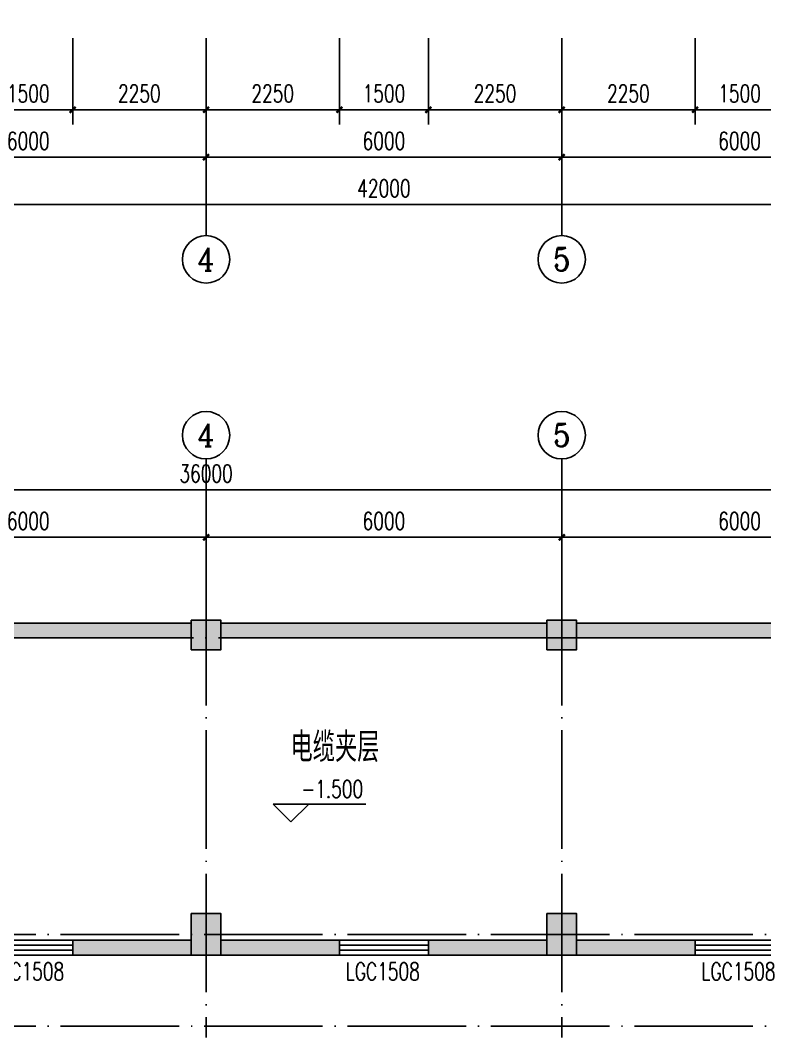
# Model space of a CAD drawing. Header units: millimetres. Extents: x 198973 to 283123, y 132052 to 191502.
# Drawn here: x 227927 to 240484, y 142830 to 159992 of the extents above; entities that cross this region are included whole.
import ezdxf
from ezdxf.enums import TextEntityAlignment as Align

# ---------------------------------------------------------------- set-up
doc = ezdxf.new("R2010")
doc.units = ezdxf.units.MM
doc.header["$LTSCALE"] = 1000
doc.linetypes.add('CENTER', pattern=[2, 1.25, -0.25, 0.25, -0.25])
doc.linetypes.add('DOTE', pattern=[2.42, 2, -0.2, 0.02, -0.2])
doc.layers.get('0').update_dxf_attribs({"color": 8})
doc.layers.get('DEFPOINTS').update_dxf_attribs({"color": 8})
for name, color, linetype in [('AXIS', 8, 'Continuous'), ('COLUMN', 8, 'Continuous'), ('DIM_ELEV', 8, 'Continuous'), ('DOTE', 8, 'CENTER'), ('PUB_DIM', 8, 'Continuous'), ('PUB_HATCH', 8, 'Continuous'), ('WALL', 8, 'Continuous'), ('WINDOW', 8, 'Continuous'), ('WINDOW_TEXT', 8, 'Continuous')]:
    doc.layers.add(name, color=color, linetype=linetype)
doc.styles.add('_TCH_AXIS', font='COMPLEX', dxfattribs={"bigfont": 'GBCBIG'})
doc.styles.add('_TCH_DIM', font='SIMPLEX', dxfattribs={"bigfont": 'GBCBIG'})
doc.styles.add('_TCH_DIM_T3', font='SIMPLEX', dxfattribs={"width": 0.705882, "bigfont": 'GBCBIG'})
doc.styles.add('_TCH_WINDOW', font='SIMPLEX', dxfattribs={"height": 3.5, "bigfont": 'GBCBIG'})
doc.styles.add('HZ', font='geditxt.shx', dxfattribs={"width": 0.75, "bigfont": 'hzfs_1.shx'})
doc.dimstyles.new('_TCH_ARCH&&100', dxfattribs={"dimtxt": 297.5, "dimasz": 100, "dimexe": 250, "dimexo": 300, "dimgap": 126.25, "dimtad": 1, "dimdec": 0, "dimzin": 0, "dimdsep": 46, "dimtxsty": '_TCH_DIM_T3', "dimblk": 'ARCHTICK', "dimcen": 0.09, "dimclrt": 7, "dimazin": 2, "dimtfac": 1, "dimtdec": 0, "dimtix": 1, "dimtmove": 2, "dimatfit": 3, "dimfxl": 0, "dimtolj": 1, "dimtzin": 0, "dimarcsym": 0})

# ---------------------------------------------------------------- blocks, each defined once
blk = doc.blocks.new('_ArchTick')
at = {"color": 0, "linetype": 'ByBlock', "const_width": 0.4}
blk.add_lwpolyline([(-0.5, -0.5), (0.5, 0.5)], dxfattribs=at)
blk = doc.blocks.new('*D44')
at = {"layer": 'AXIS', "color": 0, "lineweight": -2}
for p, q in [((213060, 158892), (213060, 156633)), ((255060, 158892), (255060, 156633)), ((213060, 156883), (255060, 156883))]:
    blk.add_line(p, q, dxfattribs=at)
at = {"layer": 'DEFPOINTS', "color": 0}
for p in [(213060, 159192), (255060, 159192), (255060, 156883)]:
    blk.add_point(p, dxfattribs=at)
at = {"layer": 'AXIS', "color": 0, "lineweight": -2, "xscale": 100, "yscale": 100, "zscale": 100, "rotation": 180}
blk.add_blockref('_ArchTick', (213060, 156883), dxfattribs=at)
at = {"layer": 'AXIS', "color": 0, "lineweight": -2, "xscale": 100, "yscale": 100, "zscale": 100}
blk.add_blockref('_ArchTick', (255060, 156883), dxfattribs=at)
at = {"layer": 'AXIS', "color": 7, "insert": (234060, 157158), "char_height": 297.5, "attachment_point": 5, "style": '_TCH_DIM_T3'}
blk.add_mtext('\\A1;42000', dxfattribs=at)
blk = doc.blocks.new('*D54')
at = {"layer": 'AXIS', "color": 0, "lineweight": -2}
for p, q in [((227310, 159692), (227310, 158233)), ((228810, 159692), (228810, 158233)), ((227310, 158483), (228810, 158483))]:
    blk.add_line(p, q, dxfattribs=at)
at = {"layer": 'DEFPOINTS', "color": 0}
for p in [(227310, 159992), (228810, 159992), (228810, 158483)]:
    blk.add_point(p, dxfattribs=at)
at = {"layer": 'AXIS', "color": 0, "lineweight": -2, "xscale": 100, "yscale": 100, "zscale": 100, "rotation": 180}
blk.add_blockref('_ArchTick', (227310, 158483), dxfattribs=at)
at = {"layer": 'AXIS', "color": 0, "lineweight": -2, "xscale": 100, "yscale": 100, "zscale": 100}
blk.add_blockref('_ArchTick', (228810, 158483), dxfattribs=at)
at = {"layer": 'AXIS', "color": 7, "insert": (228060, 158758), "char_height": 297.5, "attachment_point": 5, "style": '_TCH_DIM_T3'}
blk.add_mtext('\\A1;1500', dxfattribs=at)
blk = doc.blocks.new('*D55')
at = {"layer": 'AXIS', "color": 0, "lineweight": -2}
for p, q in [((228810, 159692), (228810, 158233)), ((231060, 159692), (231060, 158233)), ((228810, 158483), (231060, 158483))]:
    blk.add_line(p, q, dxfattribs=at)
at = {"layer": 'DEFPOINTS', "color": 0}
for p in [(228810, 159992), (231060, 159992), (231060, 158483)]:
    blk.add_point(p, dxfattribs=at)
at = {"layer": 'AXIS', "color": 0, "lineweight": -2, "xscale": 100, "yscale": 100, "zscale": 100, "rotation": 180}
blk.add_blockref('_ArchTick', (228810, 158483), dxfattribs=at)
at = {"layer": 'AXIS', "color": 0, "lineweight": -2, "xscale": 100, "yscale": 100, "zscale": 100}
blk.add_blockref('_ArchTick', (231060, 158483), dxfattribs=at)
at = {"layer": 'AXIS', "color": 7, "insert": (229935, 158758), "char_height": 297.5, "attachment_point": 5, "style": '_TCH_DIM_T3'}
blk.add_mtext('\\A1;2250', dxfattribs=at)
blk = doc.blocks.new('*D56')
at = {"layer": 'AXIS', "color": 0, "lineweight": -2}
for p, q in [((231060, 159692), (231060, 158233)), ((233310, 159692), (233310, 158233)), ((231060, 158483), (233310, 158483))]:
    blk.add_line(p, q, dxfattribs=at)
at = {"layer": 'DEFPOINTS', "color": 0}
for p in [(231060, 159992), (233310, 159992), (233310, 158483)]:
    blk.add_point(p, dxfattribs=at)
at = {"layer": 'AXIS', "color": 0, "lineweight": -2, "xscale": 100, "yscale": 100, "zscale": 100, "rotation": 180}
blk.add_blockref('_ArchTick', (231060, 158483), dxfattribs=at)
at = {"layer": 'AXIS', "color": 0, "lineweight": -2, "xscale": 100, "yscale": 100, "zscale": 100}
blk.add_blockref('_ArchTick', (233310, 158483), dxfattribs=at)
at = {"layer": 'AXIS', "color": 7, "insert": (232185, 158758), "char_height": 297.5, "attachment_point": 5, "style": '_TCH_DIM_T3'}
blk.add_mtext('\\A1;2250', dxfattribs=at)
blk = doc.blocks.new('*D57')
at = {"layer": 'AXIS', "color": 0, "lineweight": -2}
for p, q in [((233310, 159692), (233310, 158233)), ((234810, 159692), (234810, 158233)), ((233310, 158483), (234810, 158483))]:
    blk.add_line(p, q, dxfattribs=at)
at = {"layer": 'DEFPOINTS', "color": 0}
for p in [(233310, 159992), (234810, 159992), (234810, 158483)]:
    blk.add_point(p, dxfattribs=at)
at = {"layer": 'AXIS', "color": 0, "lineweight": -2, "xscale": 100, "yscale": 100, "zscale": 100, "rotation": 180}
blk.add_blockref('_ArchTick', (233310, 158483), dxfattribs=at)
at = {"layer": 'AXIS', "color": 0, "lineweight": -2, "xscale": 100, "yscale": 100, "zscale": 100}
blk.add_blockref('_ArchTick', (234810, 158483), dxfattribs=at)
at = {"layer": 'AXIS', "color": 7, "insert": (234060, 158758), "char_height": 297.5, "attachment_point": 5, "style": '_TCH_DIM_T3'}
blk.add_mtext('\\A1;1500', dxfattribs=at)
blk = doc.blocks.new('*D58')
at = {"layer": 'AXIS', "color": 0, "lineweight": -2}
for p, q in [((234810, 159692), (234810, 158233)), ((237060, 159692), (237060, 158233)), ((234810, 158483), (237060, 158483))]:
    blk.add_line(p, q, dxfattribs=at)
at = {"layer": 'DEFPOINTS', "color": 0}
for p in [(234810, 159992), (237060, 159992), (237060, 158483)]:
    blk.add_point(p, dxfattribs=at)
at = {"layer": 'AXIS', "color": 0, "lineweight": -2, "xscale": 100, "yscale": 100, "zscale": 100, "rotation": 180}
blk.add_blockref('_ArchTick', (234810, 158483), dxfattribs=at)
at = {"layer": 'AXIS', "color": 0, "lineweight": -2, "xscale": 100, "yscale": 100, "zscale": 100}
blk.add_blockref('_ArchTick', (237060, 158483), dxfattribs=at)
at = {"layer": 'AXIS', "color": 7, "insert": (235935, 158758), "char_height": 297.5, "attachment_point": 5, "style": '_TCH_DIM_T3'}
blk.add_mtext('\\A1;2250', dxfattribs=at)
blk = doc.blocks.new('*D59')
at = {"layer": 'AXIS', "color": 0, "lineweight": -2}
for p, q in [((237060, 159692), (237060, 158233)), ((239310, 159692), (239310, 158233)), ((237060, 158483), (239310, 158483))]:
    blk.add_line(p, q, dxfattribs=at)
at = {"layer": 'DEFPOINTS', "color": 0}
for p in [(237060, 159992), (239310, 159992), (239310, 158483)]:
    blk.add_point(p, dxfattribs=at)
at = {"layer": 'AXIS', "color": 0, "lineweight": -2, "xscale": 100, "yscale": 100, "zscale": 100, "rotation": 180}
blk.add_blockref('_ArchTick', (237060, 158483), dxfattribs=at)
at = {"layer": 'AXIS', "color": 0, "lineweight": -2, "xscale": 100, "yscale": 100, "zscale": 100}
blk.add_blockref('_ArchTick', (239310, 158483), dxfattribs=at)
at = {"layer": 'AXIS', "color": 7, "insert": (238185, 158758), "char_height": 297.5, "attachment_point": 5, "style": '_TCH_DIM_T3'}
blk.add_mtext('\\A1;2250', dxfattribs=at)
blk = doc.blocks.new('*D60')
at = {"layer": 'AXIS', "color": 0, "lineweight": -2}
for p, q in [((239310, 159692), (239310, 158233)), ((240810, 159692), (240810, 158233)), ((239310, 158483), (240810, 158483))]:
    blk.add_line(p, q, dxfattribs=at)
at = {"layer": 'DEFPOINTS', "color": 0}
for p in [(239310, 159992), (240810, 159992), (240810, 158483)]:
    blk.add_point(p, dxfattribs=at)
at = {"layer": 'AXIS', "color": 0, "lineweight": -2, "xscale": 100, "yscale": 100, "zscale": 100, "rotation": 180}
blk.add_blockref('_ArchTick', (239310, 158483), dxfattribs=at)
at = {"layer": 'AXIS', "color": 0, "lineweight": -2, "xscale": 100, "yscale": 100, "zscale": 100}
blk.add_blockref('_ArchTick', (240810, 158483), dxfattribs=at)
at = {"layer": 'AXIS', "color": 7, "insert": (240060, 158758), "char_height": 297.5, "attachment_point": 5, "style": '_TCH_DIM_T3'}
blk.add_mtext('\\A1;1500', dxfattribs=at)
blk = doc.blocks.new('*D134')
at = {"layer": 'AXIS', "color": 0, "lineweight": -2}
for p, q in [((225060, 159692), (225060, 157433)), ((231060, 159692), (231060, 157433)), ((225060, 157683), (231060, 157683))]:
    blk.add_line(p, q, dxfattribs=at)
at = {"layer": 'DEFPOINTS', "color": 0}
for p in [(225060, 159992), (231060, 159992), (231060, 157683)]:
    blk.add_point(p, dxfattribs=at)
at = {"layer": 'AXIS', "color": 0, "lineweight": -2, "xscale": 100, "yscale": 100, "zscale": 100, "rotation": 180}
blk.add_blockref('_ArchTick', (225060, 157683), dxfattribs=at)
at = {"layer": 'AXIS', "color": 0, "lineweight": -2, "xscale": 100, "yscale": 100, "zscale": 100}
blk.add_blockref('_ArchTick', (231060, 157683), dxfattribs=at)
at = {"layer": 'AXIS', "color": 7, "insert": (228060, 157958), "char_height": 297.5, "attachment_point": 5, "style": '_TCH_DIM_T3'}
blk.add_mtext('\\A1;6000', dxfattribs=at)
blk = doc.blocks.new('*D135')
at = {"layer": 'AXIS', "color": 0, "lineweight": -2}
for p, q in [((231060, 159692), (231060, 157433)), ((237060, 159692), (237060, 157433)), ((231060, 157683), (237060, 157683))]:
    blk.add_line(p, q, dxfattribs=at)
at = {"layer": 'DEFPOINTS', "color": 0}
for p in [(231060, 159992), (237060, 159992), (237060, 157683)]:
    blk.add_point(p, dxfattribs=at)
at = {"layer": 'AXIS', "color": 0, "lineweight": -2, "xscale": 100, "yscale": 100, "zscale": 100, "rotation": 180}
blk.add_blockref('_ArchTick', (231060, 157683), dxfattribs=at)
at = {"layer": 'AXIS', "color": 0, "lineweight": -2, "xscale": 100, "yscale": 100, "zscale": 100}
blk.add_blockref('_ArchTick', (237060, 157683), dxfattribs=at)
at = {"layer": 'AXIS', "color": 7, "insert": (234060, 157958), "char_height": 297.5, "attachment_point": 5, "style": '_TCH_DIM_T3'}
blk.add_mtext('\\A1;6000', dxfattribs=at)
blk = doc.blocks.new('*D136')
at = {"layer": 'AXIS', "color": 0, "lineweight": -2}
for p, q in [((237060, 159692), (237060, 157433)), ((243060, 159692), (243060, 157433)), ((237060, 157683), (243060, 157683))]:
    blk.add_line(p, q, dxfattribs=at)
at = {"layer": 'DEFPOINTS', "color": 0}
for p in [(237060, 159992), (243060, 159992), (243060, 157683)]:
    blk.add_point(p, dxfattribs=at)
at = {"layer": 'AXIS', "color": 0, "lineweight": -2, "xscale": 100, "yscale": 100, "zscale": 100, "rotation": 180}
blk.add_blockref('_ArchTick', (237060, 157683), dxfattribs=at)
at = {"layer": 'AXIS', "color": 0, "lineweight": -2, "xscale": 100, "yscale": 100, "zscale": 100}
blk.add_blockref('_ArchTick', (243060, 157683), dxfattribs=at)
at = {"layer": 'AXIS', "color": 7, "insert": (240060, 157958), "char_height": 297.5, "attachment_point": 5, "style": '_TCH_DIM_T3'}
blk.add_mtext('\\A1;6000', dxfattribs=at)
blk = doc.blocks.new('*D158')
at = {"layer": 'AXIS', "color": 0, "lineweight": -2}
for p, q in [((213060, 151002), (213060, 152321)), ((249060, 151002), (249060, 152321)), ((213060, 152071), (249060, 152071))]:
    blk.add_line(p, q, dxfattribs=at)
at = {"layer": 'DEFPOINTS', "color": 0}
for p in [(249060, 152071), (213060, 150702), (249060, 150702)]:
    blk.add_point(p, dxfattribs=at)
at = {"layer": 'AXIS', "color": 0, "lineweight": -2, "xscale": 100, "yscale": 100, "zscale": 100, "rotation": 180}
blk.add_blockref('_ArchTick', (213060, 152071), dxfattribs=at)
at = {"layer": 'AXIS', "color": 0, "lineweight": -2, "xscale": 100, "yscale": 100, "zscale": 100}
blk.add_blockref('_ArchTick', (249060, 152071), dxfattribs=at)
at = {"layer": 'AXIS', "color": 7, "insert": (231060, 152346), "char_height": 297.5, "attachment_point": 5, "style": '_TCH_DIM_T3'}
blk.add_mtext('\\A1;36000', dxfattribs=at)
blk = doc.blocks.new('*D161')
at = {"layer": 'AXIS', "color": 0, "lineweight": -2}
for p, q in [((225060, 150273), (225060, 151521)), ((231060, 150273), (231060, 151521)), ((225060, 151271), (231060, 151271))]:
    blk.add_line(p, q, dxfattribs=at)
at = {"layer": 'DEFPOINTS', "color": 0}
for p in [(231060, 151271), (225060, 149973), (231060, 149973)]:
    blk.add_point(p, dxfattribs=at)
at = {"layer": 'AXIS', "color": 0, "lineweight": -2, "xscale": 100, "yscale": 100, "zscale": 100, "rotation": 180}
blk.add_blockref('_ArchTick', (225060, 151271), dxfattribs=at)
at = {"layer": 'AXIS', "color": 0, "lineweight": -2, "xscale": 100, "yscale": 100, "zscale": 100}
blk.add_blockref('_ArchTick', (231060, 151271), dxfattribs=at)
at = {"layer": 'AXIS', "color": 7, "insert": (228060, 151546), "char_height": 297.5, "attachment_point": 5, "style": '_TCH_DIM_T3'}
blk.add_mtext('\\A1;6000', dxfattribs=at)
blk = doc.blocks.new('*D162')
at = {"layer": 'AXIS', "color": 0, "lineweight": -2}
for p, q in [((231060, 150273), (231060, 151521)), ((237060, 150273), (237060, 151521)), ((231060, 151271), (237060, 151271))]:
    blk.add_line(p, q, dxfattribs=at)
at = {"layer": 'DEFPOINTS', "color": 0}
for p in [(237060, 151271), (231060, 149973), (237060, 149973)]:
    blk.add_point(p, dxfattribs=at)
at = {"layer": 'AXIS', "color": 0, "lineweight": -2, "xscale": 100, "yscale": 100, "zscale": 100, "rotation": 180}
blk.add_blockref('_ArchTick', (231060, 151271), dxfattribs=at)
at = {"layer": 'AXIS', "color": 0, "lineweight": -2, "xscale": 100, "yscale": 100, "zscale": 100}
blk.add_blockref('_ArchTick', (237060, 151271), dxfattribs=at)
at = {"layer": 'AXIS', "color": 7, "insert": (234060, 151546), "char_height": 297.5, "attachment_point": 5, "style": '_TCH_DIM_T3'}
blk.add_mtext('\\A1;6000', dxfattribs=at)
blk = doc.blocks.new('*D163')
at = {"layer": 'AXIS', "color": 0, "lineweight": -2}
for p, q in [((237060, 150273), (237060, 151521)), ((243060, 150273), (243060, 151521)), ((237060, 151271), (243060, 151271))]:
    blk.add_line(p, q, dxfattribs=at)
at = {"layer": 'DEFPOINTS', "color": 0}
for p in [(243060, 151271), (237060, 149973), (243060, 149973)]:
    blk.add_point(p, dxfattribs=at)
at = {"layer": 'AXIS', "color": 0, "lineweight": -2, "xscale": 100, "yscale": 100, "zscale": 100, "rotation": 180}
blk.add_blockref('_ArchTick', (237060, 151271), dxfattribs=at)
at = {"layer": 'AXIS', "color": 0, "lineweight": -2, "xscale": 100, "yscale": 100, "zscale": 100}
blk.add_blockref('_ArchTick', (243060, 151271), dxfattribs=at)
at = {"layer": 'AXIS', "color": 7, "insert": (240060, 151546), "char_height": 297.5, "attachment_point": 5, "style": '_TCH_DIM_T3'}
blk.add_mtext('\\A1;6000', dxfattribs=at)
blk = doc.blocks.new('*D210')
at = {"layer": 'AXIS', "color": 0, "lineweight": -2}
for p, q in [((225060, 150273), (225060, 151521)), ((231060, 150273), (231060, 151521)), ((225060, 151271), (231060, 151271))]:
    blk.add_line(p, q, dxfattribs=at)
at = {"layer": 'DEFPOINTS', "color": 0}
for p in [(231060, 151271), (225060, 149973), (231060, 149973)]:
    blk.add_point(p, dxfattribs=at)
at = {"layer": 'AXIS', "color": 0, "lineweight": -2, "xscale": 100, "yscale": 100, "zscale": 100, "rotation": 180}
blk.add_blockref('_ArchTick', (225060, 151271), dxfattribs=at)
at = {"layer": 'AXIS', "color": 0, "lineweight": -2, "xscale": 100, "yscale": 100, "zscale": 100}
blk.add_blockref('_ArchTick', (231060, 151271), dxfattribs=at)
at = {"layer": 'AXIS', "color": 7, "insert": (228060, 151546), "char_height": 297.5, "attachment_point": 5, "style": '_TCH_DIM_T3'}
blk.add_mtext('\\A1;6000', dxfattribs=at)
blk = doc.blocks.new('*D211')
at = {"layer": 'AXIS', "color": 0, "lineweight": -2}
for p, q in [((231060, 150273), (231060, 151521)), ((237060, 150273), (237060, 151521)), ((231060, 151271), (237060, 151271))]:
    blk.add_line(p, q, dxfattribs=at)
at = {"layer": 'DEFPOINTS', "color": 0}
for p in [(237060, 151271), (231060, 149973), (237060, 149973)]:
    blk.add_point(p, dxfattribs=at)
at = {"layer": 'AXIS', "color": 0, "lineweight": -2, "xscale": 100, "yscale": 100, "zscale": 100, "rotation": 180}
blk.add_blockref('_ArchTick', (231060, 151271), dxfattribs=at)
at = {"layer": 'AXIS', "color": 0, "lineweight": -2, "xscale": 100, "yscale": 100, "zscale": 100}
blk.add_blockref('_ArchTick', (237060, 151271), dxfattribs=at)
at = {"layer": 'AXIS', "color": 7, "insert": (234060, 151546), "char_height": 297.5, "attachment_point": 5, "style": '_TCH_DIM_T3'}
blk.add_mtext('\\A1;6000', dxfattribs=at)
blk = doc.blocks.new('*D212')
at = {"layer": 'AXIS', "color": 0, "lineweight": -2}
for p, q in [((237060, 150273), (237060, 151521)), ((243060, 150273), (243060, 151521)), ((237060, 151271), (243060, 151271))]:
    blk.add_line(p, q, dxfattribs=at)
at = {"layer": 'DEFPOINTS', "color": 0}
for p in [(243060, 151271), (237060, 149973), (243060, 149973)]:
    blk.add_point(p, dxfattribs=at)
at = {"layer": 'AXIS', "color": 0, "lineweight": -2, "xscale": 100, "yscale": 100, "zscale": 100, "rotation": 180}
blk.add_blockref('_ArchTick', (237060, 151271), dxfattribs=at)
at = {"layer": 'AXIS', "color": 0, "lineweight": -2, "xscale": 100, "yscale": 100, "zscale": 100}
blk.add_blockref('_ArchTick', (243060, 151271), dxfattribs=at)
at = {"layer": 'AXIS', "color": 7, "insert": (240060, 151546), "char_height": 297.5, "attachment_point": 5, "style": '_TCH_DIM_T3'}
blk.add_mtext('\\A1;6000', dxfattribs=at)
blk = doc.blocks.new('*D214')
at = {"layer": 'AXIS', "color": 0, "lineweight": -2}
for p, q in [((213060, 151002), (213060, 152321)), ((249060, 151002), (249060, 152321)), ((213060, 152071), (249060, 152071))]:
    blk.add_line(p, q, dxfattribs=at)
at = {"layer": 'DEFPOINTS', "color": 0}
for p in [(249060, 152071), (213060, 150702), (249060, 150702)]:
    blk.add_point(p, dxfattribs=at)
at = {"layer": 'AXIS', "color": 0, "lineweight": -2, "xscale": 100, "yscale": 100, "zscale": 100, "rotation": 180}
blk.add_blockref('_ArchTick', (213060, 152071), dxfattribs=at)
at = {"layer": 'AXIS', "color": 0, "lineweight": -2, "xscale": 100, "yscale": 100, "zscale": 100}
blk.add_blockref('_ArchTick', (249060, 152071), dxfattribs=at)
at = {"layer": 'AXIS', "color": 7, "insert": (231060, 152346), "char_height": 297.5, "attachment_point": 5, "style": '_TCH_DIM_T3'}
blk.add_mtext('\\A1;36000', dxfattribs=at)
blk = doc.blocks.new('_FZH')
blk.add_lwpolyline([(-0.5, -0.5), (0.5, -0.5), (0.5, 0.5), (-0.5, 0.5)], close=True)
at = {"layer": 'PUB_HATCH'}
blk.add_solid([(-0.5, -0.5), (0.5, -0.5), (-0.5, 0.5), (0.5, 0.5)], dxfattribs=at)
blk = doc.blocks.new('$WINLIB2D$00000001')
at = {"color": 0}
for points in [[(-0.5, 0.5), (-0.5, -0.5)], [(-0.5, 0.5), (0.5, 0.5)], [(0.5, -0.5), (0.5, 0.5)], [(0.5, 0.167), (-0.5, 0.167)], [(0.5, -0.167), (-0.5, -0.167)], [(-0.5, -0.5), (0.5, -0.5)]]:
    blk.add_lwpolyline(points, dxfattribs=at)
blk = doc.blocks.new('*D236')
at = {"layer": 'AXIS', "color": 0, "lineweight": -2}
for p, q in [((225060, 159692), (225060, 157433)), ((231060, 159692), (231060, 157433)), ((225060, 157683), (231060, 157683))]:
    blk.add_line(p, q, dxfattribs=at)
at = {"layer": 'DEFPOINTS', "color": 0}
for p in [(225060, 159992), (231060, 159992), (231060, 157683)]:
    blk.add_point(p, dxfattribs=at)
at = {"layer": 'AXIS', "color": 0, "lineweight": -2, "xscale": 100, "yscale": 100, "zscale": 100, "rotation": 180}
blk.add_blockref('_ArchTick', (225060, 157683), dxfattribs=at)
at = {"layer": 'AXIS', "color": 0, "lineweight": -2, "xscale": 100, "yscale": 100, "zscale": 100}
blk.add_blockref('_ArchTick', (231060, 157683), dxfattribs=at)
at = {"layer": 'AXIS', "color": 7, "insert": (228060, 157958), "char_height": 297.5, "attachment_point": 5, "style": '_TCH_DIM_T3'}
blk.add_mtext('\\A1;6000', dxfattribs=at)
blk = doc.blocks.new('*D237')
at = {"layer": 'AXIS', "color": 0, "lineweight": -2}
for p, q in [((231060, 159692), (231060, 157433)), ((237060, 159692), (237060, 157433)), ((231060, 157683), (237060, 157683))]:
    blk.add_line(p, q, dxfattribs=at)
at = {"layer": 'DEFPOINTS', "color": 0}
for p in [(231060, 159992), (237060, 159992), (237060, 157683)]:
    blk.add_point(p, dxfattribs=at)
at = {"layer": 'AXIS', "color": 0, "lineweight": -2, "xscale": 100, "yscale": 100, "zscale": 100, "rotation": 180}
blk.add_blockref('_ArchTick', (231060, 157683), dxfattribs=at)
at = {"layer": 'AXIS', "color": 0, "lineweight": -2, "xscale": 100, "yscale": 100, "zscale": 100}
blk.add_blockref('_ArchTick', (237060, 157683), dxfattribs=at)
at = {"layer": 'AXIS', "color": 7, "insert": (234060, 157958), "char_height": 297.5, "attachment_point": 5, "style": '_TCH_DIM_T3'}
blk.add_mtext('\\A1;6000', dxfattribs=at)
blk = doc.blocks.new('*D238')
at = {"layer": 'AXIS', "color": 0, "lineweight": -2}
for p, q in [((237060, 159692), (237060, 157433)), ((243060, 159692), (243060, 157433)), ((237060, 157683), (243060, 157683))]:
    blk.add_line(p, q, dxfattribs=at)
at = {"layer": 'DEFPOINTS', "color": 0}
for p in [(237060, 159992), (243060, 159992), (243060, 157683)]:
    blk.add_point(p, dxfattribs=at)
at = {"layer": 'AXIS', "color": 0, "lineweight": -2, "xscale": 100, "yscale": 100, "zscale": 100, "rotation": 180}
blk.add_blockref('_ArchTick', (237060, 157683), dxfattribs=at)
at = {"layer": 'AXIS', "color": 0, "lineweight": -2, "xscale": 100, "yscale": 100, "zscale": 100}
blk.add_blockref('_ArchTick', (243060, 157683), dxfattribs=at)
at = {"layer": 'AXIS', "color": 7, "insert": (240060, 157958), "char_height": 297.5, "attachment_point": 5, "style": '_TCH_DIM_T3'}
blk.add_mtext('\\A1;6000', dxfattribs=at)
blk = doc.blocks.new('*D317')
at = {"layer": 'AXIS', "color": 0, "lineweight": -2}
for p, q in [((227310, 159692), (227310, 158233)), ((228810, 159692), (228810, 158233)), ((227310, 158483), (228810, 158483))]:
    blk.add_line(p, q, dxfattribs=at)
at = {"layer": 'DEFPOINTS', "color": 0}
for p in [(227310, 159992), (228810, 159992), (228810, 158483)]:
    blk.add_point(p, dxfattribs=at)
at = {"layer": 'AXIS', "color": 0, "lineweight": -2, "xscale": 100, "yscale": 100, "zscale": 100, "rotation": 180}
blk.add_blockref('_ArchTick', (227310, 158483), dxfattribs=at)
at = {"layer": 'AXIS', "color": 0, "lineweight": -2, "xscale": 100, "yscale": 100, "zscale": 100}
blk.add_blockref('_ArchTick', (228810, 158483), dxfattribs=at)
at = {"layer": 'AXIS', "color": 7, "insert": (228060, 158758), "char_height": 297.5, "attachment_point": 5, "style": '_TCH_DIM_T3'}
blk.add_mtext('\\A1;1500', dxfattribs=at)
blk = doc.blocks.new('*D318')
at = {"layer": 'AXIS', "color": 0, "lineweight": -2}
for p, q in [((228810, 159692), (228810, 158233)), ((231060, 159692), (231060, 158233)), ((228810, 158483), (231060, 158483))]:
    blk.add_line(p, q, dxfattribs=at)
at = {"layer": 'DEFPOINTS', "color": 0}
for p in [(228810, 159992), (231060, 159992), (231060, 158483)]:
    blk.add_point(p, dxfattribs=at)
at = {"layer": 'AXIS', "color": 0, "lineweight": -2, "xscale": 100, "yscale": 100, "zscale": 100, "rotation": 180}
blk.add_blockref('_ArchTick', (228810, 158483), dxfattribs=at)
at = {"layer": 'AXIS', "color": 0, "lineweight": -2, "xscale": 100, "yscale": 100, "zscale": 100}
blk.add_blockref('_ArchTick', (231060, 158483), dxfattribs=at)
at = {"layer": 'AXIS', "color": 7, "insert": (229935, 158758), "char_height": 297.5, "attachment_point": 5, "style": '_TCH_DIM_T3'}
blk.add_mtext('\\A1;2250', dxfattribs=at)
blk = doc.blocks.new('*D319')
at = {"layer": 'AXIS', "color": 0, "lineweight": -2}
for p, q in [((231060, 159692), (231060, 158233)), ((233310, 159692), (233310, 158233)), ((231060, 158483), (233310, 158483))]:
    blk.add_line(p, q, dxfattribs=at)
at = {"layer": 'DEFPOINTS', "color": 0}
for p in [(231060, 159992), (233310, 159992), (233310, 158483)]:
    blk.add_point(p, dxfattribs=at)
at = {"layer": 'AXIS', "color": 0, "lineweight": -2, "xscale": 100, "yscale": 100, "zscale": 100, "rotation": 180}
blk.add_blockref('_ArchTick', (231060, 158483), dxfattribs=at)
at = {"layer": 'AXIS', "color": 0, "lineweight": -2, "xscale": 100, "yscale": 100, "zscale": 100}
blk.add_blockref('_ArchTick', (233310, 158483), dxfattribs=at)
at = {"layer": 'AXIS', "color": 7, "insert": (232185, 158758), "char_height": 297.5, "attachment_point": 5, "style": '_TCH_DIM_T3'}
blk.add_mtext('\\A1;2250', dxfattribs=at)
blk = doc.blocks.new('*D320')
at = {"layer": 'AXIS', "color": 0, "lineweight": -2}
for p, q in [((233310, 159692), (233310, 158233)), ((234810, 159692), (234810, 158233)), ((233310, 158483), (234810, 158483))]:
    blk.add_line(p, q, dxfattribs=at)
at = {"layer": 'DEFPOINTS', "color": 0}
for p in [(233310, 159992), (234810, 159992), (234810, 158483)]:
    blk.add_point(p, dxfattribs=at)
at = {"layer": 'AXIS', "color": 0, "lineweight": -2, "xscale": 100, "yscale": 100, "zscale": 100, "rotation": 180}
blk.add_blockref('_ArchTick', (233310, 158483), dxfattribs=at)
at = {"layer": 'AXIS', "color": 0, "lineweight": -2, "xscale": 100, "yscale": 100, "zscale": 100}
blk.add_blockref('_ArchTick', (234810, 158483), dxfattribs=at)
at = {"layer": 'AXIS', "color": 7, "insert": (234060, 158758), "char_height": 297.5, "attachment_point": 5, "style": '_TCH_DIM_T3'}
blk.add_mtext('\\A1;1500', dxfattribs=at)
blk = doc.blocks.new('*D321')
at = {"layer": 'AXIS', "color": 0, "lineweight": -2}
for p, q in [((234810, 159692), (234810, 158233)), ((237060, 159692), (237060, 158233)), ((234810, 158483), (237060, 158483))]:
    blk.add_line(p, q, dxfattribs=at)
at = {"layer": 'DEFPOINTS', "color": 0}
for p in [(234810, 159992), (237060, 159992), (237060, 158483)]:
    blk.add_point(p, dxfattribs=at)
at = {"layer": 'AXIS', "color": 0, "lineweight": -2, "xscale": 100, "yscale": 100, "zscale": 100, "rotation": 180}
blk.add_blockref('_ArchTick', (234810, 158483), dxfattribs=at)
at = {"layer": 'AXIS', "color": 0, "lineweight": -2, "xscale": 100, "yscale": 100, "zscale": 100}
blk.add_blockref('_ArchTick', (237060, 158483), dxfattribs=at)
at = {"layer": 'AXIS', "color": 7, "insert": (235935, 158758), "char_height": 297.5, "attachment_point": 5, "style": '_TCH_DIM_T3'}
blk.add_mtext('\\A1;2250', dxfattribs=at)
blk = doc.blocks.new('*D322')
at = {"layer": 'AXIS', "color": 0, "lineweight": -2}
for p, q in [((237060, 159692), (237060, 158233)), ((239310, 159692), (239310, 158233)), ((237060, 158483), (239310, 158483))]:
    blk.add_line(p, q, dxfattribs=at)
at = {"layer": 'DEFPOINTS', "color": 0}
for p in [(237060, 159992), (239310, 159992), (239310, 158483)]:
    blk.add_point(p, dxfattribs=at)
at = {"layer": 'AXIS', "color": 0, "lineweight": -2, "xscale": 100, "yscale": 100, "zscale": 100, "rotation": 180}
blk.add_blockref('_ArchTick', (237060, 158483), dxfattribs=at)
at = {"layer": 'AXIS', "color": 0, "lineweight": -2, "xscale": 100, "yscale": 100, "zscale": 100}
blk.add_blockref('_ArchTick', (239310, 158483), dxfattribs=at)
at = {"layer": 'AXIS', "color": 7, "insert": (238185, 158758), "char_height": 297.5, "attachment_point": 5, "style": '_TCH_DIM_T3'}
blk.add_mtext('\\A1;2250', dxfattribs=at)
blk = doc.blocks.new('*D323')
at = {"layer": 'AXIS', "color": 0, "lineweight": -2}
for p, q in [((239310, 159692), (239310, 158233)), ((240810, 159692), (240810, 158233)), ((239310, 158483), (240810, 158483))]:
    blk.add_line(p, q, dxfattribs=at)
at = {"layer": 'DEFPOINTS', "color": 0}
for p in [(239310, 159992), (240810, 159992), (240810, 158483)]:
    blk.add_point(p, dxfattribs=at)
at = {"layer": 'AXIS', "color": 0, "lineweight": -2, "xscale": 100, "yscale": 100, "zscale": 100, "rotation": 180}
blk.add_blockref('_ArchTick', (239310, 158483), dxfattribs=at)
at = {"layer": 'AXIS', "color": 0, "lineweight": -2, "xscale": 100, "yscale": 100, "zscale": 100}
blk.add_blockref('_ArchTick', (240810, 158483), dxfattribs=at)
at = {"layer": 'AXIS', "color": 7, "insert": (240060, 158758), "char_height": 297.5, "attachment_point": 5, "style": '_TCH_DIM_T3'}
blk.add_mtext('\\A1;1500', dxfattribs=at)
blk = doc.blocks.new('*D328')
at = {"layer": 'AXIS', "color": 0, "lineweight": -2}
for p, q in [((213060, 158892), (213060, 156633)), ((255060, 158892), (255060, 156633)), ((213060, 156883), (255060, 156883))]:
    blk.add_line(p, q, dxfattribs=at)
at = {"layer": 'DEFPOINTS', "color": 0}
for p in [(213060, 159192), (255060, 159192), (255060, 156883)]:
    blk.add_point(p, dxfattribs=at)
at = {"layer": 'AXIS', "color": 0, "lineweight": -2, "xscale": 100, "yscale": 100, "zscale": 100, "rotation": 180}
blk.add_blockref('_ArchTick', (213060, 156883), dxfattribs=at)
at = {"layer": 'AXIS', "color": 0, "lineweight": -2, "xscale": 100, "yscale": 100, "zscale": 100}
blk.add_blockref('_ArchTick', (255060, 156883), dxfattribs=at)
at = {"layer": 'AXIS', "color": 7, "insert": (234060, 157158), "char_height": 297.5, "attachment_point": 5, "style": '_TCH_DIM_T3'}
blk.add_mtext('\\A1;42000', dxfattribs=at)

msp = doc.modelspace()

# ---------------------------------------------------------------- hatches: boundary and pattern name
at = {"layer": 'PUB_HATCH'}
for points in [[(230810.4, 149572.9), (230810.4, 149822.9), (225310.4, 149822.9), (225310.4, 149572.9)], [(236810.4, 149572.9), (236810.4, 149822.9), (231310.4, 149822.9), (231310.4, 149572.9)], [(242810.4, 149572.9), (242810.4, 149822.9), (237310.4, 149822.9), (237310.4, 149572.9)], [(230810.4, 144222.9), (230810.4, 144472.9), (228810.4, 144472.9), (228810.4, 144222.9)], [(231310.4, 144472.9), (231310.4, 144222.9), (233310.4, 144222.9), (233310.4, 144472.9)], [(236810.4, 144222.9), (236810.4, 144472.9), (234810.4, 144472.9), (234810.4, 144222.9)], [(237310.4, 144472.9), (237310.4, 144222.9), (239310.4, 144222.9), (239310.4, 144472.9)]]:
    msp.add_hatch(color=256, dxfattribs=at).paths.add_polyline_path(points)

# ---------------------------------------------------------------- linework, layer by layer
at = {"layer": 'AXIS'}
for p, q in [((231060.4, 159405.9), (231060.4, 156360.1)), ((237060.4, 159405.9), (237060.4, 156360.1)), ((231060.4, 150319.4), (231060.4, 152593.8)), ((237060.4, 150319.4), (237060.4, 152593.8))]:
    msp.add_line(p, q, dxfattribs=at)
for centre in [(231060.4, 155960.1), (237060.4, 155960.1), (231060.4, 152993.8), (237060.4, 152993.8)]:
    msp.add_circle(centre, 400, dxfattribs=at)
at = {"layer": 'DIM_ELEV'}
for p, q in [((232491.5, 146471.4), (232191.5, 146771.4)), ((232191.5, 146771.4), (233756.5, 146771.4)), ((232491.5, 146471.4), (232791.5, 146771.4))]:
    msp.add_line(p, q, dxfattribs=at)
at = {"layer": 'DOTE', "linetype": 'DOTE'}
for p, q in [((231060.4, 150435.2), (231060.4, 142830.2)), ((237060.4, 150435.2), (237060.4, 142830.2)), ((211907.1, 149572.9), (253866.1, 149572.9)), ((211666.7, 144572.9), (254174.7, 144572.9)), ((211666.7, 143022.9), (254174.7, 143022.9))]:
    msp.add_line(p, q, dxfattribs=at)
at = {"layer": 'WALL'}
for p, q in [((225310.4, 149822.9), (230810.4, 149822.9)), ((231310.4, 149822.9), (236810.4, 149822.9)), ((237310.4, 149822.9), (242810.4, 149822.9)), ((225310.4, 149572.9), (230810.4, 149572.9)), ((231310.4, 149572.9), (236810.4, 149572.9)), ((237310.4, 149572.9), (242810.4, 149572.9)), ((230810.4, 144472.9), (228810.4, 144472.9)), ((228810.4, 144472.9), (228810.4, 144222.9)), ((233310.4, 144472.9), (231310.4, 144472.9)), ((233310.4, 144222.9), (233310.4, 144472.9)), ((236810.4, 144472.9), (234810.4, 144472.9)), ((234810.4, 144472.9), (234810.4, 144222.9)), ((239310.4, 144472.9), (237310.4, 144472.9)), ((239310.4, 144222.9), (239310.4, 144472.9)), ((228810.4, 144222.9), (230810.4, 144222.9)), ((231310.4, 144222.9), (233310.4, 144222.9)), ((234810.4, 144222.9), (236810.4, 144222.9)), ((237310.4, 144222.9), (239310.4, 144222.9))]:
    msp.add_line(p, q, dxfattribs=at)

# ---------------------------------------------------------------- block references
at = {"layer": 'COLUMN', "linetype": 'DOTE', "xscale": 500}
for p, yscale, zscale in [((231060.4, 149622.9), 500, 500), ((237060.4, 149622.9), 500, 500), ((231060.4, 144572.4), 700, 700), ((237060.4, 144572.4), 700, 700)]:
    msp.add_blockref('_FZH', p, dxfattribs=dict(at, yscale=yscale, zscale=zscale))
at = {"layer": 'WINDOW'}
ref = msp.add_blockref('$WINLIB2D$00000001', (228060.4, 144347.9), dxfattribs=dict(at, xscale=-1500, yscale=-250, zscale=-1500, rotation=180))
ref.add_attrib('A', 'LGC1508', (227415.4, 143799.1), dxfattribs={"layer": 'WINDOW_TEXT', "height": 297.5, "style": '_TCH_WINDOW', "width": 0.705882})
ref = msp.add_blockref('$WINLIB2D$00000001', (234060.4, 144347.9), dxfattribs=dict(at, xscale=-1500, yscale=-250, zscale=-1500, rotation=180))
ref.add_attrib('A', 'LGC1508', (233415.4, 143799.1), dxfattribs={"layer": 'WINDOW_TEXT', "height": 297.5, "style": '_TCH_WINDOW', "width": 0.705882})
ref = msp.add_blockref('$WINLIB2D$00000001', (240060.4, 144347.9), dxfattribs=dict(at, xscale=-1500, yscale=-250, zscale=-1500, rotation=180))
ref.add_attrib('A', 'LGC1508', (239415.4, 143799.1), dxfattribs={"layer": 'WINDOW_TEXT', "height": 297.5, "style": '_TCH_WINDOW', "width": 0.705882})

# ---------------------------------------------------------------- texts
at = {"layer": 'AXIS', "color": 7, "style": '_TCH_AXIS'}
for s, height, width, p, p2 in [('4', 385.1, 1.103876, (230917.1, 155767.5), (231203.7, 155767.5)), ('5', 385.9, 1.197267, (236917.7, 155767.1), (237203.2, 155767.1)), ('4', 385.1, 1.103876, (230917.1, 152801.2), (231203.7, 152801.2)), ('5', 385.9, 1.197267, (236917.7, 152800.9), (237203.2, 152800.9))]:
    msp.add_text(s, height=height, dxfattribs=dict(at, width=width)).set_placement(p, p2, align=Align.FIT)
at = {"layer": 'DIM_ELEV', "color": 7, "style": '_TCH_DIM', "width": 0.705882}
msp.add_text('-1.500', height=297.5, dxfattribs=at).set_placement((232666.5, 146876.4))
at = {"layer": 'PUB_DIM', "color": 0, "style": 'HZ', "width": 0.75}
msp.add_text('电缆夹层', height=500, dxfattribs=at).set_placement((233234, 147754.7), align=Align.MIDDLE)

# ---------------------------------------------------------------- dimensions: what is measured, and where the dimension line sits
at = {"layer": 'AXIS'}
for p1, p2, distance, picture, middle in [((225060.4, 159992.2), (231060.4, 159992.2), -2309.4, '*D134', (228060.4, 157957.9)), ((225060.4, 159992.2), (231060.4, 159992.2), -2309.4, '*D236', (228060.4, 157957.9)), ((227310.4, 159992.2), (228810.4, 159992.2), -1509.4, '*D54', (228060.4, 158757.9)), ((227310.4, 159992.2), (228810.4, 159992.2), -1509.4, '*D317', (228060.4, 158757.9)), ((228810.4, 159992.2), (231060.4, 159992.2), -1509.4, '*D55', (229935.4, 158757.9)), ((228810.4, 159992.2), (231060.4, 159992.2), -1509.4, '*D318', (229935.4, 158757.9)), ((231060.4, 159992.2), (233310.4, 159992.2), -1509.4, '*D56', (232185.4, 158757.9)), ((231060.4, 159992.2), (237060.4, 159992.2), -2309.4, '*D135', (234060.4, 157957.9)), ((231060.4, 159992.2), (237060.4, 159992.2), -2309.4, '*D237', (234060.4, 157957.9)), ((231060.4, 159992.2), (233310.4, 159992.2), -1509.4, '*D319', (232185.4, 158757.9)), ((233310.4, 159992.2), (234810.4, 159992.2), -1509.4, '*D57', (234060.4, 158757.9)), ((233310.4, 159992.2), (234810.4, 159992.2), -1509.4, '*D320', (234060.4, 158757.9)), ((234810.4, 159992.2), (237060.4, 159992.2), -1509.4, '*D58', (235935.4, 158757.9)), ((234810.4, 159992.2), (237060.4, 159992.2), -1509.4, '*D321', (235935.4, 158757.9)), ((237060.4, 159992.2), (239310.4, 159992.2), -1509.4, '*D59', (238185.4, 158757.9)), ((237060.4, 159992.2), (243060.4, 159992.2), -2309.4, '*D136', (240060.4, 157957.9)), ((237060.4, 159992.2), (243060.4, 159992.2), -2309.4, '*D238', (240060.4, 157957.9)), ((237060.4, 159992.2), (239310.4, 159992.2), -1509.4, '*D322', (238185.4, 158757.9)), ((239310.4, 159992.2), (240810.4, 159992.2), -1509.4, '*D60', (240060.4, 158757.9)), ((239310.4, 159992.2), (240810.4, 159992.2), -1509.4, '*D323', (240060.4, 158757.9)), ((213060.4, 159192.2), (255060.4, 159192.2), -2309.4, '*D44', (234060.4, 157157.9)), ((213060.4, 159192.2), (255060.4, 159192.2), -2309.4, '*D328', (234060.4, 157157.9)), ((213060.4, 150701.6), (249060.4, 150701.6), 1369.4, '*D158', (231060.4, 152346)), ((213060.4, 150701.6), (249060.4, 150701.6), 1369.4, '*D214', (231060.4, 152346)), ((225060.4, 149973.3), (231060.4, 149973.3), 1297.7, '*D161', (228060.4, 151546)), ((225060.4, 149973.3), (231060.4, 149973.3), 1297.7, '*D210', (228060.4, 151546)), ((231060.4, 149973.3), (237060.4, 149973.3), 1297.7, '*D162', (234060.4, 151546)), ((231060.4, 149973.3), (237060.4, 149973.3), 1297.7, '*D211', (234060.4, 151546)), ((237060.4, 149973.3), (243060.4, 149973.3), 1297.7, '*D163', (240060.4, 151546)), ((237060.4, 149973.3), (243060.4, 149973.3), 1297.7, '*D212', (240060.4, 151546))]:
    dim = msp.add_aligned_dim(p1=p1, p2=p2, distance=distance, dimstyle='_TCH_ARCH&&100', dxfattribs=at)
    dim.commit()
    dim.dimension.update_dxf_attribs({"geometry": picture, "text_midpoint": middle})

doc.saveas('drawing.dxf')
